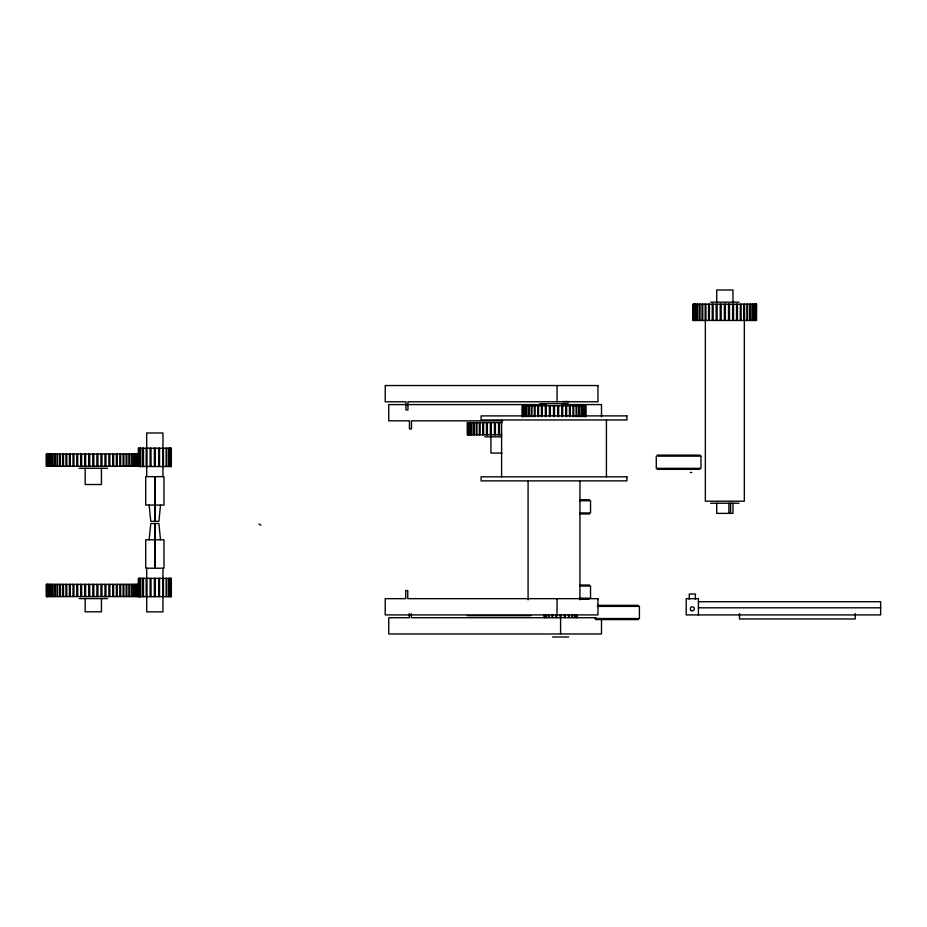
<?xml version="1.0" encoding="UTF-8"?>
<svg xmlns="http://www.w3.org/2000/svg" width="927" height="927" viewBox="0 0 927 927"><rect width="100%" height="100%" fill="white"/><g stroke="black" fill="none" stroke-linecap="round" stroke-linejoin="round"><path stroke-width="1.39" d="M557.046 401.785L557.046 385.539M601.496 619.062L601.496 633.964L388.749 633.964L388.749 617.718L409.27 617.718L409.27 613.651M149.143 539.781L150.777 523.535L154.728 523.535L154.728 568.205M160.522 505.076L158.899 521.322L154.936 521.322L154.936 476.652M710.685 302.179L739.051 302.179M562.677 401.542L568.703 401.542M539.85 403.72L568.216 403.72M546.409 404.589L388.749 404.589L388.749 420.835L409.467 420.835L409.467 428.958L411.495 428.958L411.495 420.835L502.677 420.835M561.901 404.589L601.496 404.589L601.496 416.768M502.098 422.608L467.324 422.608L467.324 434.798L501.866 434.798M484.833 436.826L501.507 436.826M501.924 453.071L490.928 453.071L490.928 436.826M140.047 454.068L46.35 454.068L46.35 466.246L140.267 466.246M657.301 455.122L699.943 455.122M138.343 466.501L171.333 466.501L171.333 448.216L138.343 448.216L138.343 455.25M79.096 468.274L107.52 468.274M657.301 469.34L699.943 469.34M690.244 472.492L691.774 472.492M579.978 499.734L589.526 499.734M579.757 500.754L590.534 500.754L590.534 512.932L579.757 512.932M710.627 503.222L739.062 503.222M154.728 505.076L145.701 505.076L145.701 476.652L163.975 476.652L163.975 505.076L154.936 505.076M579.978 513.952L589.526 513.952M154.728 539.781L145.701 539.781L145.701 568.205L163.975 568.205L163.975 539.781L154.936 539.781M140.047 584.381L46.35 584.381L46.35 596.559L140.267 596.559M579.978 585.03L589.526 585.03M579.757 586.038L590.534 586.038L590.534 598.228L579.757 598.228M138.343 596.64L171.333 596.64L171.333 578.355L138.343 578.355L138.343 583.987M79.096 598.599L107.52 598.599M579.978 599.248L587.567 599.248M588.089 599.248L588.877 599.248M698.413 601.716L880.65 601.716L880.65 614.914L686.223 614.914L686.223 598.668L698.413 598.668L698.413 614.914M597.695 605.354L638.39 605.354M597.289 606.374L639.41 606.374L639.41 618.552L594.728 618.552M698.413 607.811L880.65 607.811M467.324 615.679L530.777 615.679M596.015 617.718L411.298 617.718L411.298 613.651M595.748 619.572L638.39 619.572M552.457 637.011L568.703 637.011M259.05 524.045L260.939 525.18M160.522 539.781L158.899 523.535L154.936 523.535L154.936 568.205M149.143 505.076L150.777 521.322L154.728 521.322L154.728 476.652M855.227 613.558L855.227 618.969L739.479 618.969L739.479 613.558M756.362 304.207L756.235 320.452M755.621 304.207L755.621 320.452M755.366 304.207L755.366 320.452M754.346 304.207L754.346 320.452M753.975 304.207L753.975 320.452M752.573 304.207L752.573 320.452M752.075 304.207L752.075 320.452M750.314 304.207L750.314 320.452M749.723 304.207L749.723 320.452M747.625 304.207L747.625 320.452M746.93 304.207L746.93 320.452M744.555 304.207L744.555 320.452M744.346 320.452L744.346 501.194L705.354 501.194L705.354 320.452M743.767 304.207L743.767 320.452M741.136 304.207L741.136 320.452M740.291 304.207L740.291 320.452M737.44 304.207L737.44 320.452M736.536 304.207L736.536 320.452M733.535 304.207L733.535 320.452M732.967 302.179L732.967 289.989L716.722 289.989L716.722 302.179M732.967 503.222L732.967 513.373L716.722 513.373L716.722 503.222M732.585 304.207L732.585 320.452M730.592 503.222L730.592 513.373M729.479 304.207L729.479 320.452M728.912 503.222L728.912 513.373M728.506 304.207L728.506 320.452M725.343 304.207L725.343 320.452M724.358 304.207L724.358 320.452M721.194 304.207L721.194 320.452M720.221 304.207L720.221 320.452M717.104 304.207L717.104 320.452M716.165 304.207L716.165 320.452M713.164 304.207L713.164 320.452M712.249 304.207L712.249 320.452M709.41 304.207L709.41 320.452M708.564 304.207L708.564 320.452M705.922 304.207L705.922 320.452M705.146 304.207L705.146 320.452M702.759 304.207L702.759 320.452M702.063 304.207L702.063 320.452M699.978 304.207L699.978 320.452M699.375 304.207L699.375 320.452M697.614 304.207L697.614 320.452M697.127 304.207L697.127 320.452M695.725 304.207L695.725 320.452M695.343 304.207L695.343 320.452M695.366 599.363L695.366 593.998L689.271 593.998L689.271 599.363M694.323 304.207L694.323 320.452M694.08 304.207L694.08 320.452M693.454 304.207L693.454 320.452M693.326 304.207L693.326 320.452M606.432 419.966L606.432 476.826M585.748 416.582L585.748 405.748L522.295 405.748L522.295 416.582M585.54 405.748L585.54 416.582M585.412 405.748L585.412 416.582M584.786 405.748L584.786 416.582M584.543 405.748L584.543 416.582M583.523 405.748L583.523 416.582M583.141 405.748L583.141 416.582M581.739 405.748L581.739 416.582M581.252 405.748L581.252 416.582M579.954 481.275L579.954 599.839M579.491 405.748L579.491 416.582M578.888 405.748L578.888 416.582M577.069 614.74L577.069 617.556M576.803 405.748L576.803 416.582M576.629 614.74L576.629 617.556M576.385 614.74L576.385 617.556M576.107 405.748L576.107 416.582M575.088 614.74L575.088 617.556M574.636 614.74L574.636 617.556M573.72 405.748L573.72 416.582M572.944 405.748L572.944 416.582M572.562 614.74L572.562 617.556M571.913 614.74L571.913 617.556M570.302 405.748L570.302 416.582M569.456 405.748L569.456 416.582M569.213 614.74L569.213 617.556M568.425 614.74L568.425 617.556M566.617 405.748L566.617 416.582M565.702 405.748L565.702 416.582M565.285 614.74L565.285 617.556M564.404 614.74L564.404 617.556M562.701 405.748L562.701 416.582M561.762 405.748L561.762 416.582M561.032 614.74L561.032 617.556M560.58 617.718L560.58 633.964M560.128 614.74L560.128 617.556M558.645 405.748L558.645 416.582M557.672 405.748L557.672 416.582M557.046 598.668L557.046 614.914M556.745 614.74L556.745 617.556M555.864 614.74L555.864 617.556M554.508 405.748L554.508 416.582M553.523 405.748L553.523 416.582M552.724 614.74L552.724 617.556M551.936 614.74L551.936 617.556M550.36 405.748L550.36 416.582M549.387 405.748L549.387 416.582M549.236 614.74L549.236 617.556M548.599 614.74L548.599 617.556M546.524 614.74L546.524 617.556M546.281 405.748L546.281 416.582M546.061 614.74L546.061 617.556M545.331 405.748L545.331 416.582M544.763 614.74L544.763 617.556M544.531 614.74L544.531 617.556M544.079 614.74L544.079 617.556M542.33 405.748L542.33 416.582M541.426 405.748L541.426 416.582M538.575 405.748L538.575 416.582M537.73 405.748L537.73 416.582M535.099 405.748L535.099 416.582M534.311 405.748L534.311 416.582M531.936 405.748L531.936 416.582M531.241 405.748L531.241 416.582M529.143 405.748L529.143 416.582M528.552 405.748L528.552 416.582M528.089 481.275L528.089 599.839M526.791 405.748L526.791 416.582M526.293 405.748L526.293 416.582M524.891 405.748L524.891 416.582M524.52 405.748L524.52 416.582M523.5 405.748L523.5 416.582M523.245 405.748L523.245 416.582M522.631 405.748L522.631 416.582M522.504 405.748L522.504 416.582M501.6 419.966L501.6 476.826M499.537 422.608L499.537 434.798M498.564 422.608L498.564 434.798M495.4 422.608L495.4 434.798M494.427 422.608L494.427 434.798M491.31 422.608L491.31 434.798M490.36 422.608L490.36 434.798M487.359 422.608L487.359 434.798M486.455 422.608L486.455 434.798M483.616 422.608L483.616 434.798M482.758 422.608L482.758 434.798M480.128 422.608L480.128 434.798M479.352 422.608L479.352 434.798M476.965 422.608L476.965 434.798M476.269 422.608L476.269 434.798M474.184 422.608L474.184 434.798M473.581 422.608L473.581 434.798M471.82 422.608L471.82 434.798M471.333 422.608L471.333 434.798M469.931 422.608L469.931 434.798M469.549 422.608L469.549 434.798M468.529 422.608L468.529 434.798M468.274 422.608L468.274 434.798M467.532 422.608L467.66 434.798M170.881 448.216L170.881 466.501M170.881 578.355L170.881 596.64M170.649 448.216L170.649 466.501M170.649 578.355L170.649 596.64M169.34 448.216L169.34 466.501M169.34 578.355L169.34 596.64M168.888 448.216L168.888 466.501M168.888 578.355L168.888 596.64M166.814 448.216L166.814 466.501M166.814 578.355L166.814 596.64M166.176 448.216L166.176 466.501M166.176 578.355L166.176 596.64M163.476 448.216L163.476 466.501M163.476 578.355L163.476 596.64M162.955 448.216L162.955 432.99L146.709 432.99L146.709 448.216M162.955 466.501L162.955 476.652M162.955 568.413L162.955 578.355M162.955 596.64L162.955 611.866L146.709 611.866L146.709 596.64M162.689 448.216L162.689 466.501M162.689 578.355L162.689 596.64M159.537 448.216L159.537 466.501M159.537 578.355L159.537 596.64M158.668 448.216L158.668 466.501M158.668 578.355L158.668 596.64M155.284 448.216L155.284 466.501M155.284 578.355L155.284 596.64M154.38 448.216L154.38 466.501M154.38 578.355L154.38 596.64M151.008 448.216L151.008 466.501M151.008 578.355L151.008 596.64M150.128 448.216L150.128 466.501M150.128 578.355L150.128 596.64M146.976 448.216L146.976 466.501M146.976 578.355L146.976 596.64M146.709 466.501L146.709 476.443M146.709 568.205L146.709 578.355M146.199 448.216L146.199 466.501M146.199 578.355L146.199 596.64M143.488 448.216L143.488 466.501M143.488 578.355L143.488 596.64M142.851 448.216L142.851 466.501M142.851 578.355L142.851 596.64M140.777 448.216L140.777 466.501M140.777 578.355L140.777 596.64M140.325 448.216L140.325 466.501M140.325 578.355L140.325 596.64M139.641 454.068L139.641 466.246M139.641 584.381L139.641 596.559M139.467 454.068L139.467 466.246M139.467 584.381L139.467 596.559M139.015 448.216L139.015 455.25M139.015 578.355L139.015 583.987M138.795 454.068L138.795 466.246M138.795 584.381L138.795 596.559M138.783 448.216L138.783 455.25M138.783 578.355L138.783 583.987M138.54 454.068L138.54 466.246M138.54 584.381L138.54 596.559M137.602 454.068L137.602 466.246M137.602 584.381L137.602 596.559M137.266 454.068L137.266 466.246M137.266 584.381L137.266 596.559M136.084 454.068L136.084 466.246M136.084 584.381L136.084 596.559M135.655 454.068L135.655 466.246M135.655 584.381L135.655 596.559M134.23 454.068L134.23 466.246M134.23 584.381L134.23 596.559M133.72 454.068L133.72 466.246M133.72 584.381L133.72 596.559M132.063 454.068L132.063 466.246M132.063 584.381L132.063 596.559M131.483 454.068L131.483 466.246M131.483 584.381L131.483 596.559M129.606 454.068L129.606 466.246M129.606 584.381L129.606 596.559M128.957 454.068L128.957 466.246M128.957 584.381L128.957 596.559M126.872 454.068L126.872 466.246M126.872 584.381L126.872 596.559M126.153 454.068L126.153 466.246M126.153 584.381L126.153 596.559M123.882 454.068L123.882 466.246M123.882 584.381L123.882 596.559M123.106 454.068L123.106 466.246M123.106 584.381L123.106 596.559M120.661 454.068L120.661 466.246M120.661 584.381L120.661 596.559M119.826 454.068L119.826 466.246M119.826 584.381L119.826 596.559M117.219 454.068L117.219 466.246M117.219 584.381L117.219 596.559M116.35 454.068L116.35 466.246M116.35 584.381L116.35 596.559M113.615 454.068L113.615 466.246M113.615 584.381L113.615 596.559M112.7 454.068L112.7 466.246M112.7 584.381L112.7 596.559M109.838 454.068L109.838 466.246M109.838 584.381L109.838 596.559M108.899 454.068L108.899 466.246M108.899 584.381L108.899 596.559M105.945 454.068L105.945 466.246M105.945 584.381L105.945 596.559M104.971 454.068L104.971 466.246M104.971 584.381L104.971 596.559M101.958 454.068L101.958 466.246M101.958 584.381L101.958 596.559M101.437 468.274L101.437 484.52L85.18 484.52L85.18 468.274M101.437 598.599L101.437 611.797L85.18 611.797L85.18 598.599M100.962 454.068L100.962 466.246M100.962 584.381L100.962 596.559M97.903 454.068L97.903 466.246M97.903 584.381L97.903 596.559M96.895 454.068L96.895 466.246M96.895 584.381L96.895 596.559M93.812 454.068L93.812 466.246M93.812 584.381L93.812 596.559M92.804 454.068L92.804 466.246M92.804 584.381L92.804 596.559M89.722 454.068L89.722 466.246M89.722 584.381L89.722 596.559M88.714 454.068L88.714 466.246M88.714 584.381L88.714 596.559M85.655 454.068L85.655 466.246M85.655 584.381L85.655 596.559M84.658 454.068L84.658 466.246M84.658 584.381L84.658 596.559M81.646 454.068L81.646 466.246M81.646 584.381L81.646 596.559M80.672 454.068L80.672 466.246M80.672 584.381L80.672 596.559M77.717 454.068L77.717 466.246M77.717 584.381L77.717 596.559M76.779 454.068L76.779 466.246M76.779 584.381L76.779 596.559M73.917 454.068L73.917 466.246M73.917 584.381L73.917 596.559M73.001 454.068L73.001 466.246M73.001 584.381L73.001 596.559M70.267 454.068L70.267 466.246M70.267 584.381L70.267 596.559M69.398 454.068L69.398 466.246M69.398 584.381L69.398 596.559M66.79 454.068L66.79 466.246M66.79 584.381L66.79 596.559M65.956 454.068L65.956 466.246M65.956 584.381L65.956 596.559M63.511 454.068L63.511 466.246M63.511 584.381L63.511 596.559M62.735 454.068L62.735 466.246M62.735 584.381L62.735 596.559M60.464 454.068L60.464 466.246M60.464 584.381L60.464 596.559M59.745 454.068L59.745 466.246M59.745 584.381L59.745 596.559M57.659 454.068L57.659 466.246M57.659 584.381L57.659 596.559M57.011 454.068L57.011 466.246M57.011 584.381L57.011 596.559M55.133 454.068L55.133 466.246M55.133 584.381L55.133 596.559M54.554 454.068L54.554 466.246M54.554 584.381L54.554 596.559M52.897 454.068L52.897 466.246M52.897 584.381L52.897 596.559M52.387 454.068L52.387 466.246M52.387 584.381L52.387 596.559M50.962 454.068L50.962 466.246M50.962 584.381L50.962 596.559M50.533 454.068L50.533 466.246M50.533 584.381L50.533 596.559M49.351 454.068L49.351 466.246M49.351 584.381L49.351 596.559M49.015 454.068L49.015 466.246M49.015 584.381L49.015 596.559M48.077 454.068L48.077 466.246M48.077 584.381L48.077 596.559M47.822 454.068L47.822 466.246M47.822 584.381L47.822 596.559M47.15 454.068L47.15 466.246M47.15 584.381L47.15 596.559M46.976 454.068L46.976 466.246M46.976 584.381L46.976 596.559M46.489 454.068L46.57 466.246M46.489 584.381L46.57 596.559M597.95 598.668L597.95 614.914L385.215 614.914L385.215 598.668L405.725 598.668L405.725 590.545L407.764 590.545L407.764 598.668L597.95 598.668M756.571 304.207L693.118 304.207L693.118 320.452L756.571 320.452L756.571 304.207M597.95 385.539L385.215 385.539L385.215 401.785L405.933 401.785L405.933 409.908L407.961 409.908L407.961 401.785L597.95 401.785L597.95 385.539M626.919 415.899L481.113 415.899L481.113 419.966L626.919 419.966L626.919 415.899M700.963 456.142L656.281 456.142L656.281 468.332L700.963 468.332L700.963 456.142M626.919 476.826L481.113 476.826L481.113 480.881L626.919 480.881L626.919 476.826M691.299 610.58A2.028 2.028 0 0 0 694.346 608.819A2.028 2.028 0 0 0 691.299 607.058A2.028 2.028 0 0 0 691.299 610.58"/></g></svg>
